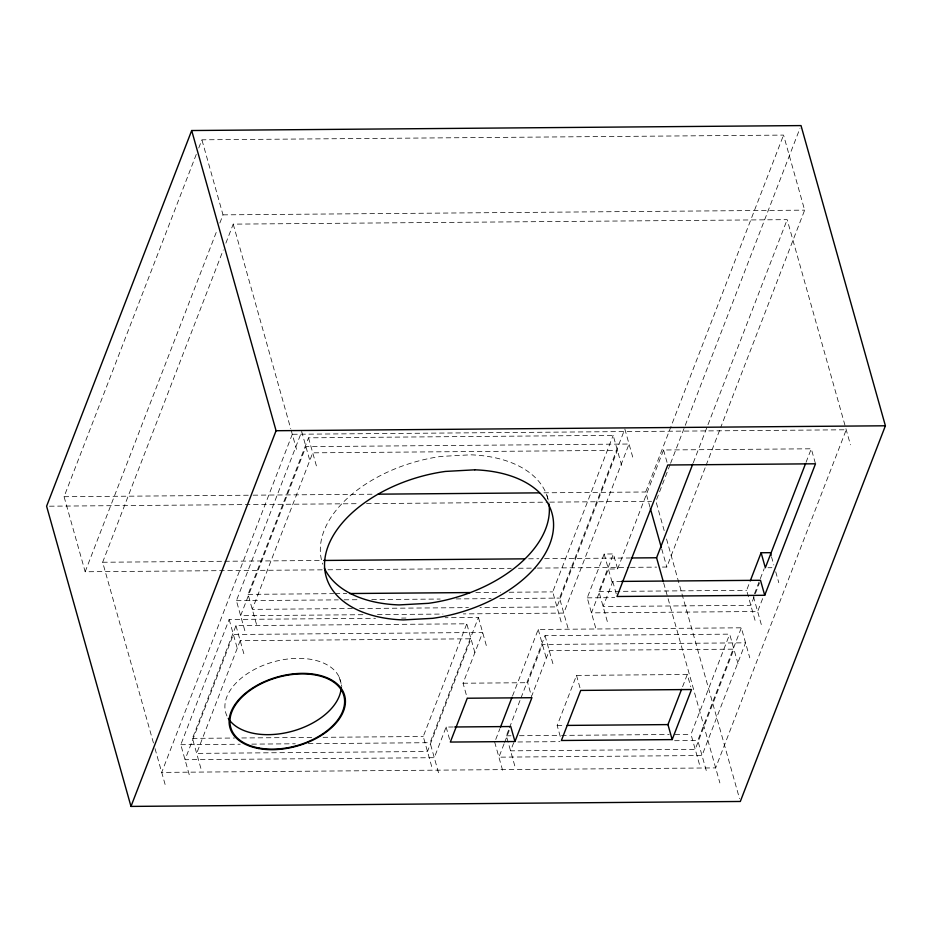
<?xml version="1.0" encoding="UTF-8"?>
<svg xmlns="http://www.w3.org/2000/svg" width="932" height="932" viewBox="0 0 932 932"><rect width="100%" height="100%" fill="white"/><g stroke="black" fill="none" stroke-linecap="round" stroke-linejoin="round"><path stroke-width="0.7" stroke-dasharray="4.66 3.5" d="M322.192 569.836L85.173 571.759L64.075 496.709L196.664 153.384M198.761 147.955L201.906 139.812L783.544 135.093L804.642 210.143L720.786 427.264M85.173 571.759L217.238 229.785M219.859 223.004L223.004 214.861L201.906 139.812M153.442 742.967L102.648 562.252L223.261 249.939M225.882 243.147L233.221 224.134L787.167 219.649L850.45 444.797M189.231 774.725L180.796 744.703L229.155 619.477L375.526 618.289M244.848 630.719L236.413 600.697L301.7 431.632L310.135 461.655M200.881 768.387L192.446 738.377L235.971 625.663L466.781 623.799L475.215 653.81M256.498 624.382L248.063 594.36L308.515 437.83L613.174 435.349L621.621 465.371M431.691 766.523L423.256 736.501L466.781 623.799M438.506 772.71L430.071 742.688L478.431 617.462L445.1 617.73M453.302 726.995L446.125 727.053L434.289 757.693L185.014 759.72L233.373 634.494L482.648 632.467L463.053 683.226L467.27 698.231M495.742 739.449L499.936 728.579M512.53 695.994L538.218 629.461L741.336 627.807L749.771 657.829M561.169 621.912L552.723 591.89L613.174 435.349M514.779 765.848L506.344 735.826L508.954 729.057M509.478 727.706L520.464 699.28M520.988 697.917L545.034 635.647L729.686 634.144L738.121 664.167M567.984 628.098L559.538 598.076L624.312 430.374M504.061 743.853L498.911 757.168L702.029 755.526L745.553 642.824L542.436 644.466L527.675 682.702L531.892 697.707M504.573 742.513L509.21 730.525M513.707 742.711L510.561 750.842L695.214 749.34L733.903 649.161L549.251 650.653L531.997 695.33M595.676 627.877L587.242 597.855L604.169 554.027L613.396 553.946L617.613 568.951L608.386 569.033L591.459 612.86L757.646 611.509L762.772 598.227M607.326 621.539L598.892 591.517L613.396 553.946M650.012 507.288L645.713 491.991L783.544 135.093M560.237 736.408L557.161 725.492L576.512 675.397L687.303 674.5L690.752 686.779M621.469 581.405L612.778 581.475L603.109 606.522L750.831 605.322L759.475 582.919M617.613 568.951L663.561 449.993L811.283 448.793L815.5 463.798M670.073 464.66L655.93 501.276L664.178 530.599M670.597 463.297L684.74 426.681M685.265 425.33L799.971 128.301M693.292 462.715L707.458 426.052M707.982 424.689L787.167 219.649M662.442 567.075L666.811 567.04L705.594 466.617M706.118 465.266L720.261 428.627M682.597 686.686L687.303 674.5M699.431 764.345L690.996 734.334L729.686 634.144M755.048 620.339L746.614 590.317L749.712 582.267M706.246 770.531L697.812 740.521L741.336 627.807M754.442 593.847L764.193 568.613M806.052 462.307L811.283 448.793M223.004 214.861L804.642 210.143M64.075 496.709L251.652 495.195M253.108 495.183L372.346 494.216M543.927 492.818L645.713 491.991M49.513 506.192L359.263 503.676M366.532 503.618L548.319 502.15M549.775 502.138L651.573 501.311M102.648 562.252L223.319 561.274M224.775 561.262L322.192 560.47M528.642 558.804L538.824 558.722M544.638 558.676L630.416 557.977M328.006 569.79L511.225 568.31M518.495 568.252L535.935 568.101M537.391 568.089L629.007 567.355M630.451 567.343L656.629 567.122M767.968 567.739L771.929 567.705M248.063 594.36L333.656 593.661M335.112 593.649L346.716 593.556M475.833 592.507L500.496 592.309M509.21 592.239L552.723 591.89M598.892 591.517L746.614 590.317M236.413 600.697L338.304 599.87M344.118 599.824L358.68 599.707M371.775 599.602L440.184 599.043M456.202 598.915L491.129 598.635M499.867 598.565L559.538 598.076M587.242 597.855L614.701 597.633M352.389 608.561L252.281 609.365L312.733 452.836L617.403 450.366L556.952 606.895L480.05 607.524M359.635 608.503L468.447 607.617M362.898 614.712L240.631 615.702L305.917 446.649L629.053 444.028L563.767 613.081L463.332 613.897M377.448 614.596L442.956 614.06M401.622 618.079L405.968 618.044M463.053 683.226L527.675 682.702M557.161 725.492L564.361 725.434M192.446 738.377L234.538 738.028M241.796 737.969L312.931 737.398M323.089 737.317L423.256 736.501M506.344 735.826L512.157 735.779M519.427 735.721L560.144 735.395M561.588 735.383L669.188 734.509M675.001 734.463L690.996 734.334M180.796 744.703L240.211 744.225M251.803 744.132L295.281 743.783M308.329 743.678L430.071 742.688M517.912 741.977L559.981 741.639M674.593 740.707L697.812 740.521M771.498 556.765L773.805 564.955M775.715 571.782L778.791 582.698M753.417 596.503L761.863 626.525M663.561 449.993L667.778 464.998M666.531 538.976L739.53 798.677M661.732 548.971L666.811 567.04M624.836 429.023L633.271 459.033M663.677 582.978L719.877 782.915M612.778 581.475L616.996 596.492M604.169 554.027L612.604 584.038M546.933 495.544L548.47 501.008A117.292 70.75 -15.7 0 0 470.578 454.816L441.197 456.412A117.292 70.75 -15.7 0 0 322.74 564.186M576.512 675.397L580.345 689.051M545.034 635.647L553.468 665.669M538.218 629.461L546.653 659.483M478.431 617.462L486.865 647.484M494.694 742.163L503.129 772.185M446.125 727.053L449.573 739.332M308.515 437.83L316.95 467.841M233.221 224.134L290.714 428.673M291.11 430.071L296.504 449.282M339.155 677.028L341.834 686.581M235.971 625.663L244.405 655.685M229.155 619.477L237.59 649.499M155.015 748.571L165.931 787.4M226.954 715.986A59.578 35.94 -15.7 0 1 272.994 662.011A59.578 35.94 -15.7 0 1 341.03 683.482M292.287 434.277L161.714 772.395L715.659 767.898L846.233 429.78L292.287 434.277M240.188 640.68L196.664 753.382L427.473 751.507L470.998 638.804L240.188 640.68"/><path stroke-width="1.4" d="M191.689 130.527L46.6 506.216L130.981 806.413L740.311 801.473L885.4 425.784L801.019 125.587L191.689 130.527L276.07 430.724L130.981 806.413M500.461 727.228L511.994 697.357M514.965 741.534L531.892 697.707L467.27 698.231L450.342 742.058L514.965 741.534L510.748 726.529L454.734 726.983M663.281 581.58L656.582 557.767L692.767 464.066M672.17 739.6L691.521 689.517L580.729 690.414L561.39 740.497L672.17 739.6L667.953 724.595L681.548 689.389M750.237 580.927L761.118 552.746L770.345 552.676L771.114 555.402M805.539 463.658L765.335 567.763L761.118 552.746M764.718 595.292L815.5 463.798L667.778 464.998L616.996 596.492L764.718 595.292L760.5 580.287L621.469 581.405M276.07 430.724L885.4 425.784M378.159 494.17L539.57 492.853M323.637 560.458L524.285 558.839M631.873 557.965L656.582 557.767M349.617 593.533L470.031 592.566M567.239 725.411L667.953 724.595M650.396 508.674L661.336 547.585M341.194 687.56A59.578 35.94 -15.7 0 1 292.042 731.305A59.578 35.94 -15.7 0 1 228.258 718.374M548.948 503.851A117.292 70.75 -15.7 0 1 428.475 603.319L399.106 604.915A117.292 70.75 -15.7 0 1 324.348 568.147M474.796 469.821L445.414 471.429A117.292 70.75 -15.7 0 0 326.515 551.01A117.292 70.75 -15.7 0 0 403.323 619.931L432.693 618.324A117.292 70.75 -15.7 0 0 551.593 538.743A117.292 70.75 -15.7 0 0 474.796 469.821M258.467 748.501A59.578 35.94 -15.7 0 0 345.434 701.202A59.578 35.94 -15.7 0 0 257.908 684.857A59.578 35.94 -15.7 0 0 258.467 748.501M258.875 747.977A58.728 35.428 -15.7 0 0 344.619 701.342A58.728 35.428 -15.7 0 0 258.315 685.23A58.728 35.428 -15.7 0 0 258.875 747.977"/></g></svg>
